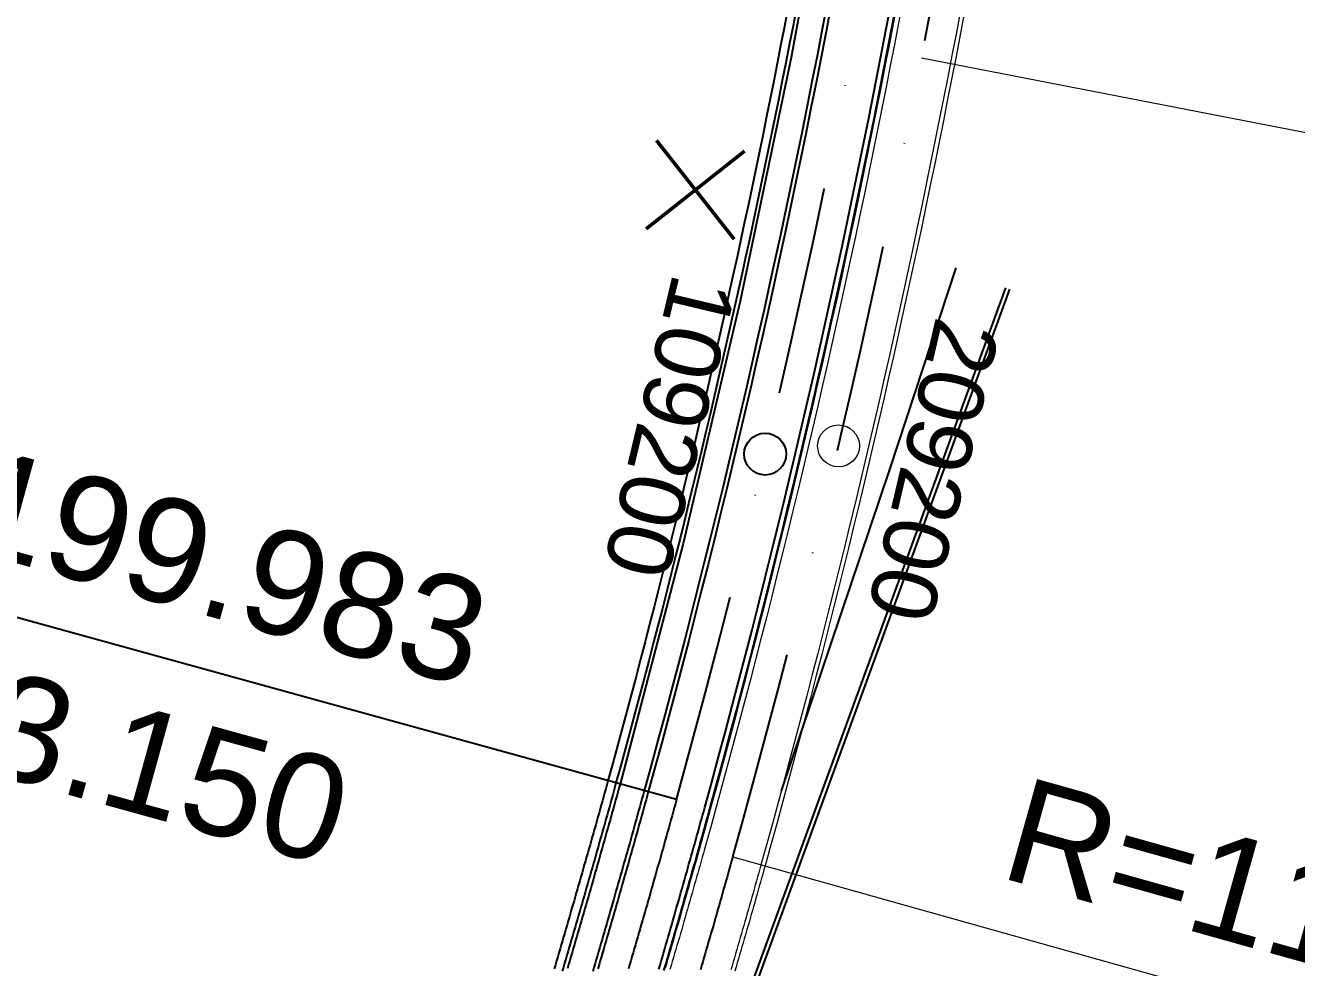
# Model space of a CAD drawing. Extents: x 2610184 to 2620710, y 1263771 to 1270672.
# Drawn here: x 2614562.9 to 2614714.7, y 1266210.4 to 1266322.9 of the extents above; entities that cross this region are included whole.
import ezdxf

# ---------------------------------------------------------------- set-up
doc = ezdxf.new("R2010")
doc.units = 0
doc.header["$LTSCALE"] = 5
doc.linetypes.add('DASHDOT', pattern=[10, 5, -2.5, 0, -2.5])
doc.layers.get('0').update_dxf_attribs({"color": 1, "linetype": 'CONTINUOUS'})
for name, color, linetype in [('Anschluss Birsfelden Grundvariante', 7, 'CONTINUOUS'), ('Grundriss_16', 7, 'CONTINUOUS'), ('Grundriss_26', 7, 'CONTINUOUS'), ('QP_reel_26', 7, 'CONTINUOUS'), ('TunnelachseOst', 3, 'CONTINUOUS'), ('TunnelacsheWest', 3, 'CONTINUOUS')]:
    doc.layers.add(name, color=color, linetype=linetype)
doc.styles.add('ARIAL', font='arial.ttf')

# ---------------------------------------------------------------- blocks, each defined once
blk = doc.blocks.new('CDWK_PTTYP2')
at = {"color": 0, "lineweight": -2}
for p, q in [((0, 0.5), (0, -0.5)), ((-0.5, 0), (0.5, 0))]:
    blk.add_line(p, q, dxfattribs=at)
blk = doc.blocks.new('CDWK_PTTYP10')
at = {"color": 0, "lineweight": -2}
blk.add_circle((0, 0), 0.5, dxfattribs=at)

msp = doc.modelspace()

# ---------------------------------------------------------------- linework, layer by layer
at = {"layer": 'Anschluss Birsfelden Grundvariante', "color": 1, "linetype": 'Continuous', "lineweight": -3}
for points in [[(2614662.24, 1266367.24, -0.029147), (2614633.4, 1266232.44), (2614633.27, 1266231.96), (2614633.14, 1266231.48), (2614633.01, 1266231), (2614632.87, 1266230.52), (2614632.74, 1266230.04), (2614632.61, 1266229.56), (2614632.47, 1266229.08), (2614632.34, 1266228.61), (2614632.21, 1266228.13), (2614632.07, 1266227.65), (2614631.94, 1266227.17), (2614631.8, 1266226.69), (2614631.67, 1266226.21), (2614631.53, 1266225.73), (2614631.4, 1266225.25), (2614631.26, 1266224.77), (2614631.13, 1266224.3), (2614630.99, 1266223.82), (2614630.86, 1266223.34), (2614630.72, 1266222.86), (2614630.58, 1266222.38), (2614630.45, 1266221.9), (2614630.31, 1266221.42), (2614630.17, 1266220.95), (2614630.04, 1266220.47), (2614629.9, 1266219.99), (2614629.76, 1266219.51), (2614629.63, 1266219.03), (2614629.49, 1266218.55), (2614629.35, 1266218.08), (2614629.21, 1266217.6), (2614629.07, 1266217.12), (2614628.94, 1266216.64), (2614628.8, 1266216.16), (2614628.66, 1266215.69), (2614628.52, 1266215.21), (2614628.38, 1266214.73), (2614628.24, 1266214.25), (2614628.1, 1266213.78), (2614627.96, 1266213.3), (2614627.82, 1266212.82), (2614627.68, 1266212.34), (2614627.54, 1266211.87), (2614627.4, 1266211.39), (2614627.26, 1266210.91), (2614627.12, 1266210.43), (2614626.98, 1266209.96)], [(2614661.19, 1266366.98, -0.029059), (2614632.44, 1266232.71), (2614632.31, 1266232.23), (2614632.18, 1266231.75), (2614632.04, 1266231.27), (2614631.91, 1266230.79), (2614631.78, 1266230.31), (2614631.64, 1266229.83), (2614631.51, 1266229.35), (2614631.38, 1266228.87), (2614631.24, 1266228.4), (2614631.11, 1266227.92), (2614630.98, 1266227.44), (2614630.84, 1266226.96), (2614630.71, 1266226.48), (2614630.57, 1266226), (2614630.44, 1266225.52), (2614630.3, 1266225.05), (2614630.17, 1266224.57), (2614630.03, 1266224.09), (2614629.9, 1266223.61), (2614629.76, 1266223.13), (2614629.62, 1266222.66), (2614629.49, 1266222.18), (2614629.35, 1266221.7), (2614629.21, 1266221.22), (2614629.08, 1266220.74), (2614628.94, 1266220.27), (2614628.8, 1266219.79), (2614628.66, 1266219.31), (2614628.53, 1266218.83), (2614628.39, 1266218.35), (2614628.25, 1266217.88), (2614628.11, 1266217.4), (2614627.97, 1266216.92), (2614627.84, 1266216.44), (2614627.7, 1266215.97), (2614627.56, 1266215.49), (2614627.42, 1266215.01), (2614627.28, 1266214.53), (2614627.14, 1266214.06), (2614627, 1266213.58), (2614626.86, 1266213.1), (2614626.72, 1266212.62), (2614626.58, 1266212.15), (2614626.44, 1266211.67), (2614626.3, 1266211.19), (2614626.16, 1266210.72), (2614626.02, 1266210.24)], [(2614680.39, 1266291.42), (2614648.55, 1266204.11), (2614638.36, 1266176.14), (2614630.29, 1266153.97, 0.007045), (2614627.98, 1266147.33)]]:
    msp.add_lwpolyline(points, format="xyb", dxfattribs=at)
msp.add_lwpolyline([(2614653.16, 1266231.51), (2614666.14, 1266270), (2614674.04, 1266293.97)], dxfattribs=at)
for points in [[(2614659.68, 1266348.29, 0), (2614654.32, 1266319.06, 0), (2614648.24, 1266289.97, 0), (2614641.42, 1266261.05, 0), (2614633.89, 1266232.31, 0), (2614633.75, 1266231.83, 0), (2614633.62, 1266231.35, 0), (2614633.49, 1266230.87, 0), (2614633.36, 1266230.39, 0), (2614633.22, 1266229.91, 0), (2614633.09, 1266229.43, 0), (2614632.96, 1266228.95, 0), (2614632.82, 1266228.47, 0), (2614632.69, 1266227.99, 0), (2614632.55, 1266227.51, 0), (2614632.42, 1266227.03, 0), (2614632.29, 1266226.55, 0), (2614632.15, 1266226.07, 0), (2614632.02, 1266225.6, 0), (2614631.88, 1266225.12, 0), (2614631.75, 1266224.64, 0), (2614631.61, 1266224.16, 0), (2614631.47, 1266223.68, 0), (2614631.34, 1266223.2, 0), (2614631.2, 1266222.72, 0), (2614631.07, 1266222.24, 0), (2614630.93, 1266221.77, 0), (2614630.79, 1266221.29, 0), (2614630.66, 1266220.81, 0), (2614630.52, 1266220.33, 0), (2614630.38, 1266219.85, 0), (2614630.24, 1266219.37, 0), (2614630.11, 1266218.89, 0), (2614629.97, 1266218.42, 0), (2614629.83, 1266217.94, 0), (2614629.69, 1266217.46, 0), (2614629.55, 1266216.98, 0), (2614629.42, 1266216.5, 0), (2614629.28, 1266216.03, 0), (2614629.14, 1266215.55, 0), (2614629, 1266215.07, 0), (2614628.86, 1266214.59, 0), (2614628.72, 1266214.11, 0), (2614628.58, 1266213.64, 0), (2614628.44, 1266213.16, 0), (2614628.3, 1266212.68, 0), (2614628.16, 1266212.2, 0), (2614628.02, 1266211.72, 0), (2614627.88, 1266211.25, 0), (2614627.74, 1266210.77, 0), (2614627.6, 1266210.29, 0)], [(2614679.91, 1266291.58, 0), (2614648.08, 1266204.28, 0), (2614637.89, 1266176.31, 2.5), (2614629.82, 1266154.14, 2.5), (2614629.42, 1266153.04, 2.5), (2614629.02, 1266151.93, 2.5), (2614628.64, 1266150.82, 2.5), (2614628.25, 1266149.71, 2.5), (2614627.87, 1266148.6, 2.5), (2614627.5, 1266147.49, 2.5)]]:
    msp.add_polyline3d(points, dxfattribs=at)
at = {"layer": 'Grundriss_16', "color": 30, "linetype": 'Continuous', "lineweight": -3}
msp.add_line((2614640.63, 1266230.45), (2614421.1, 1266290.97), dxfattribs=at)
at = {"layer": 'Grundriss_16', "color": 1, "linetype": 'Continuous', "lineweight": -3}
for points in [[(2614673.41, 1266427.19, -0.042008), (2614636.78, 1266231.51), (2614636.65, 1266231.03), (2614636.51, 1266230.55), (2614636.38, 1266230.07), (2614636.25, 1266229.59), (2614636.11, 1266229.11), (2614635.98, 1266228.62), (2614635.85, 1266228.14), (2614635.71, 1266227.66), (2614635.58, 1266227.18), (2614635.44, 1266226.7), (2614635.31, 1266226.22), (2614635.17, 1266225.74), (2614635.04, 1266225.26), (2614634.9, 1266224.78), (2614634.77, 1266224.3), (2614634.63, 1266223.82), (2614634.5, 1266223.34), (2614634.36, 1266222.86), (2614634.22, 1266222.38), (2614634.09, 1266221.9), (2614633.95, 1266221.42), (2614633.81, 1266220.94), (2614633.68, 1266220.46), (2614633.54, 1266219.98), (2614633.4, 1266219.5), (2614633.26, 1266219.02), (2614633.13, 1266218.54), (2614632.99, 1266218.06), (2614632.85, 1266217.59), (2614632.71, 1266217.11), (2614632.57, 1266216.63), (2614632.44, 1266216.15), (2614632.3, 1266215.67), (2614632.16, 1266215.19), (2614632.02, 1266214.71), (2614631.88, 1266214.23), (2614631.74, 1266213.75), (2614631.6, 1266213.27), (2614631.46, 1266212.79), (2614631.32, 1266212.31), (2614631.18, 1266211.84), (2614631.04, 1266211.36), (2614630.9, 1266210.88), (2614630.76, 1266210.4), (2614630.62, 1266209.92)], [(2614673.91, 1266427.14, -0.042008), (2614637.26, 1266231.38), (2614637.13, 1266230.89), (2614636.99, 1266230.41), (2614636.86, 1266229.93), (2614636.73, 1266229.45), (2614636.59, 1266228.97), (2614636.46, 1266228.49), (2614636.33, 1266228.01), (2614636.19, 1266227.53), (2614636.06, 1266227.05), (2614635.92, 1266226.57), (2614635.79, 1266226.09), (2614635.65, 1266225.61), (2614635.52, 1266225.13), (2614635.38, 1266224.65), (2614635.25, 1266224.17), (2614635.11, 1266223.69), (2614634.98, 1266223.21), (2614634.84, 1266222.73), (2614634.7, 1266222.25), (2614634.57, 1266221.77), (2614634.43, 1266221.29), (2614634.29, 1266220.81), (2614634.16, 1266220.33), (2614634.02, 1266219.85), (2614633.88, 1266219.37), (2614633.75, 1266218.89), (2614633.61, 1266218.41), (2614633.47, 1266217.93), (2614633.33, 1266217.45), (2614633.19, 1266216.97), (2614633.05, 1266216.49), (2614632.92, 1266216.01), (2614632.78, 1266215.53), (2614632.64, 1266215.05), (2614632.5, 1266214.57), (2614632.36, 1266214.09), (2614632.22, 1266213.61), (2614632.08, 1266213.13), (2614631.94, 1266212.65), (2614631.8, 1266212.17), (2614631.66, 1266211.7), (2614631.52, 1266211.22), (2614631.38, 1266210.74), (2614631.24, 1266210.26)], [(2614638.52, 1266210.21), (2614638.66, 1266210.69), (2614638.8, 1266211.17), (2614638.94, 1266211.65), (2614639.08, 1266212.13), (2614639.22, 1266212.62), (2614639.36, 1266213.1), (2614639.5, 1266213.58), (2614639.64, 1266214.06), (2614639.78, 1266214.54), (2614639.92, 1266215.03), (2614640.06, 1266215.51), (2614640.2, 1266215.99), (2614640.34, 1266216.47), (2614640.47, 1266216.95), (2614640.61, 1266217.44), (2614640.75, 1266217.92), (2614640.89, 1266218.4), (2614641.03, 1266218.88), (2614641.16, 1266219.37), (2614641.3, 1266219.85), (2614641.44, 1266220.33), (2614641.58, 1266220.82), (2614641.71, 1266221.3), (2614641.85, 1266221.78), (2614641.99, 1266222.26), (2614642.12, 1266222.75), (2614642.26, 1266223.23), (2614642.39, 1266223.71), (2614642.53, 1266224.2), (2614642.66, 1266224.68), (2614642.8, 1266225.16), (2614642.94, 1266225.65), (2614643.07, 1266226.13), (2614643.2, 1266226.61), (2614643.34, 1266227.1), (2614643.47, 1266227.58), (2614643.61, 1266228.06), (2614643.74, 1266228.55), (2614643.88, 1266229.03), (2614644.01, 1266229.52, 0.042008), (2614680.87, 1266426.43)], [(2614681.47, 1266426.37, -0.042008), (2614644.59, 1266229.36), (2614644.45, 1266228.87), (2614644.32, 1266228.39), (2614644.19, 1266227.9), (2614644.05, 1266227.42), (2614643.92, 1266226.94), (2614643.78, 1266226.45), (2614643.65, 1266225.97), (2614643.51, 1266225.48), (2614643.38, 1266225), (2614643.24, 1266224.52), (2614643.11, 1266224.03), (2614642.97, 1266223.55), (2614642.84, 1266223.07), (2614642.7, 1266222.58), (2614642.56, 1266222.1), (2614642.43, 1266221.62), (2614642.29, 1266221.13), (2614642.15, 1266220.65), (2614642.02, 1266220.17), (2614641.88, 1266219.69), (2614641.74, 1266219.2), (2614641.6, 1266218.72), (2614641.47, 1266218.24), (2614641.33, 1266217.75), (2614641.19, 1266217.27), (2614641.05, 1266216.79), (2614640.91, 1266216.31), (2614640.77, 1266215.82), (2614640.63, 1266215.34), (2614640.5, 1266214.86), (2614640.36, 1266214.38), (2614640.22, 1266213.89), (2614640.08, 1266213.41), (2614639.94, 1266212.93), (2614639.8, 1266212.45), (2614639.66, 1266211.97), (2614639.52, 1266211.48), (2614639.38, 1266211), (2614639.23, 1266210.52), (2614639.09, 1266210.04)]]:
    msp.add_lwpolyline(points, format="xyb", dxfattribs=at)
at = {"layer": 'Grundriss_26', "color": 30, "linetype": 'Continuous', "lineweight": 18}
msp.add_line((2614647.35, 1266223.61), (2614866.64, 1266162.2), dxfattribs=at)
at = {"layer": 'Grundriss_26', "color": 1, "linetype": 'Continuous', "lineweight": 18}
for points in [[(2614676.96, 1266387.37, -0.034786), (2614643.4, 1266224.71), (2614643.27, 1266224.23), (2614643.13, 1266223.75), (2614643, 1266223.27), (2614642.86, 1266222.79), (2614642.73, 1266222.31), (2614642.59, 1266221.83), (2614642.45, 1266221.35), (2614642.32, 1266220.87), (2614642.18, 1266220.39), (2614642.05, 1266219.91), (2614641.91, 1266219.43), (2614641.77, 1266218.95), (2614641.64, 1266218.47), (2614641.5, 1266217.99), (2614641.36, 1266217.51), (2614641.22, 1266217.03), (2614641.09, 1266216.55), (2614640.95, 1266216.07), (2614640.81, 1266215.6), (2614640.67, 1266215.12), (2614640.53, 1266214.64), (2614640.39, 1266214.16), (2614640.26, 1266213.68), (2614640.12, 1266213.2), (2614639.98, 1266212.72), (2614639.84, 1266212.24), (2614639.7, 1266211.76), (2614639.56, 1266211.28), (2614639.42, 1266210.8), (2614639.28, 1266210.32)], [(2614677.56, 1266387.29, -0.034786), (2614643.98, 1266224.55), (2614643.84, 1266224.07), (2614643.71, 1266223.59), (2614643.57, 1266223.11), (2614643.44, 1266222.63), (2614643.3, 1266222.15), (2614643.17, 1266221.67), (2614643.03, 1266221.19), (2614642.9, 1266220.71), (2614642.76, 1266220.23), (2614642.62, 1266219.75), (2614642.49, 1266219.27), (2614642.35, 1266218.79), (2614642.21, 1266218.31), (2614642.08, 1266217.83), (2614641.94, 1266217.35), (2614641.8, 1266216.87), (2614641.66, 1266216.39), (2614641.52, 1266215.91), (2614641.39, 1266215.43), (2614641.25, 1266214.95), (2614641.11, 1266214.47), (2614640.97, 1266213.99), (2614640.83, 1266213.51), (2614640.69, 1266213.03), (2614640.55, 1266212.55), (2614640.41, 1266212.07), (2614640.27, 1266211.59), (2614640.13, 1266211.11), (2614639.99, 1266210.64), (2614639.85, 1266210.16)], [(2614684.5, 1266386.36, -0.034786), (2614650.72, 1266222.66), (2614650.58, 1266222.18), (2614650.45, 1266221.7), (2614650.31, 1266221.21), (2614650.18, 1266220.73), (2614650.04, 1266220.25), (2614649.9, 1266219.76), (2614649.77, 1266219.28), (2614649.63, 1266218.8), (2614649.49, 1266218.32), (2614649.36, 1266217.83), (2614649.22, 1266217.35), (2614649.08, 1266216.87), (2614648.94, 1266216.38), (2614648.81, 1266215.9), (2614648.67, 1266215.42), (2614648.53, 1266214.94), (2614648.39, 1266214.45), (2614648.25, 1266213.97), (2614648.11, 1266213.49), (2614647.97, 1266213.01), (2614647.83, 1266212.53), (2614647.69, 1266212.04), (2614647.55, 1266211.56), (2614647.41, 1266211.08), (2614647.27, 1266210.6), (2614647.13, 1266210.12)], [(2614684.99, 1266386.29, -0.034786), (2614651.2, 1266222.53), (2614651.07, 1266222.05), (2614650.93, 1266221.56), (2614650.79, 1266221.08), (2614650.66, 1266220.6), (2614650.52, 1266220.11), (2614650.38, 1266219.63), (2614650.25, 1266219.15), (2614650.11, 1266218.66), (2614649.97, 1266218.18), (2614649.84, 1266217.7), (2614649.7, 1266217.21), (2614649.56, 1266216.73), (2614649.42, 1266216.25), (2614649.29, 1266215.76), (2614649.15, 1266215.28), (2614649.01, 1266214.8), (2614648.87, 1266214.32), (2614648.73, 1266213.83), (2614648.59, 1266213.35), (2614648.45, 1266212.87), (2614648.31, 1266212.39), (2614648.17, 1266211.9), (2614648.03, 1266211.42), (2614647.89, 1266210.94), (2614647.75, 1266210.46), (2614647.61, 1266209.98)]]:
    msp.add_lwpolyline(points, format="xyb", dxfattribs=at)
at = {"layer": 'QP_reel_26', "color": 1, "linetype": 'Continuous', "lineweight": 18}
msp.add_line((2614669.9, 1266319.01), (2615147.19, 1266226.6), dxfattribs=at)
at = {"layer": 'TunnelachseOst', "linetype": 'DASHDOT', "lineweight": 25}
msp.add_lwpolyline([(2614681.03, 1266386.82, -0.034786), (2614647.35, 1266223.61), (2614647.21, 1266223.13), (2614647.08, 1266222.64), (2614646.94, 1266222.16), (2614646.81, 1266221.68), (2614646.67, 1266221.2), (2614646.54, 1266220.72), (2614646.4, 1266220.24), (2614646.26, 1266219.75), (2614646.13, 1266219.27), (2614645.99, 1266218.79), (2614645.85, 1266218.31), (2614645.72, 1266217.83), (2614645.58, 1266217.35), (2614645.44, 1266216.86), (2614645.3, 1266216.38), (2614645.16, 1266215.9), (2614645.03, 1266215.42), (2614644.89, 1266214.94), (2614644.75, 1266214.46), (2614644.61, 1266213.98), (2614644.47, 1266213.5), (2614644.33, 1266213.02), (2614644.19, 1266212.54), (2614644.05, 1266212.06), (2614643.91, 1266211.57), (2614643.77, 1266211.09), (2614643.63, 1266210.61), (2614643.49, 1266210.13)], format="xyb", dxfattribs=at)
at = {"layer": 'TunnelacsheWest', "color": 3, "linetype": 'DASHDOT', "lineweight": -3}
msp.add_lwpolyline([(2614677.39, 1266426.78, -0.042008), (2614640.63, 1266230.45), (2614640.5, 1266229.96), (2614640.37, 1266229.48), (2614640.23, 1266229), (2614640.1, 1266228.52), (2614639.97, 1266228.03), (2614639.83, 1266227.55), (2614639.7, 1266227.07), (2614639.56, 1266226.59), (2614639.43, 1266226.11), (2614639.29, 1266225.62), (2614639.16, 1266225.14), (2614639.02, 1266224.66), (2614638.89, 1266224.18), (2614638.75, 1266223.7), (2614638.62, 1266223.21), (2614638.48, 1266222.73), (2614638.34, 1266222.25), (2614638.21, 1266221.77), (2614638.07, 1266221.29), (2614637.93, 1266220.81), (2614637.8, 1266220.33), (2614637.66, 1266219.84), (2614637.52, 1266219.36), (2614637.39, 1266218.88), (2614637.25, 1266218.4), (2614637.11, 1266217.92), (2614636.97, 1266217.44), (2614636.83, 1266216.96), (2614636.69, 1266216.48), (2614636.56, 1266216), (2614636.42, 1266215.52), (2614636.28, 1266215.03), (2614636.14, 1266214.55), (2614636, 1266214.07), (2614635.86, 1266213.59), (2614635.72, 1266213.11), (2614635.58, 1266212.63), (2614635.44, 1266212.15), (2614635.3, 1266211.67), (2614635.16, 1266211.19), (2614635.02, 1266210.71), (2614634.88, 1266210.23)], format="xyb", dxfattribs=at)

# ---------------------------------------------------------------- block references
at = {"layer": 'Anschluss Birsfelden Grundvariante', "color": 1, "lineweight": 50, "xscale": 15, "yscale": 15, "rotation": 38.27697372}
msp.add_blockref('CDWK_PTTYP2', (2614642.88, 1266303.25), dxfattribs=at)
at = {"layer": 'Grundriss_16', "color": 1, "lineweight": -3, "xscale": 5, "yscale": 5}
msp.add_blockref('CDWK_PTTYP10', (2614651.22, 1266271.71), dxfattribs=at)
at = {"layer": 'Grundriss_26', "color": 1, "lineweight": 18, "xscale": 5, "yscale": 5}
msp.add_blockref('CDWK_PTTYP10', (2614659.98, 1266272.69), dxfattribs=at)

# ---------------------------------------------------------------- texts
at = {"layer": 'Grundriss_16', "color": 30, "lineweight": -3, "style": 'ARIAL'}
for s, p in [('R=1190.85 L=199.983', (2614448.18, 1266289.99)), ('A=440.78 L=163.150', (2614441.97, 1266265.77))]:
    msp.add_text(s, height=12.5, rotation=344.5864, dxfattribs=at).set_placement(p)
at = {"layer": 'Grundriss_16', "color": 1, "lineweight": -3, "style": 'ARIAL'}
msp.add_text('109200', height=7.812, rotation=256.6361, dxfattribs=at).set_placement((2614640.27, 1266293.59))
at = {"layer": 'Grundriss_26', "color": 1, "lineweight": 18, "style": 'ARIAL'}
msp.add_text('209200', height=7.812, rotation=256.7785, dxfattribs=at).set_placement((2614671.69, 1266288.36))
at = {"layer": 'Grundriss_26', "color": 30, "lineweight": 18, "style": 'ARIAL'}
msp.add_text('R=1199.15 L=166.788', height=12.5, rotation=344.3567, dxfattribs=at).set_placement((2614678.95, 1266221.25))

doc.saveas('drawing.dxf')
